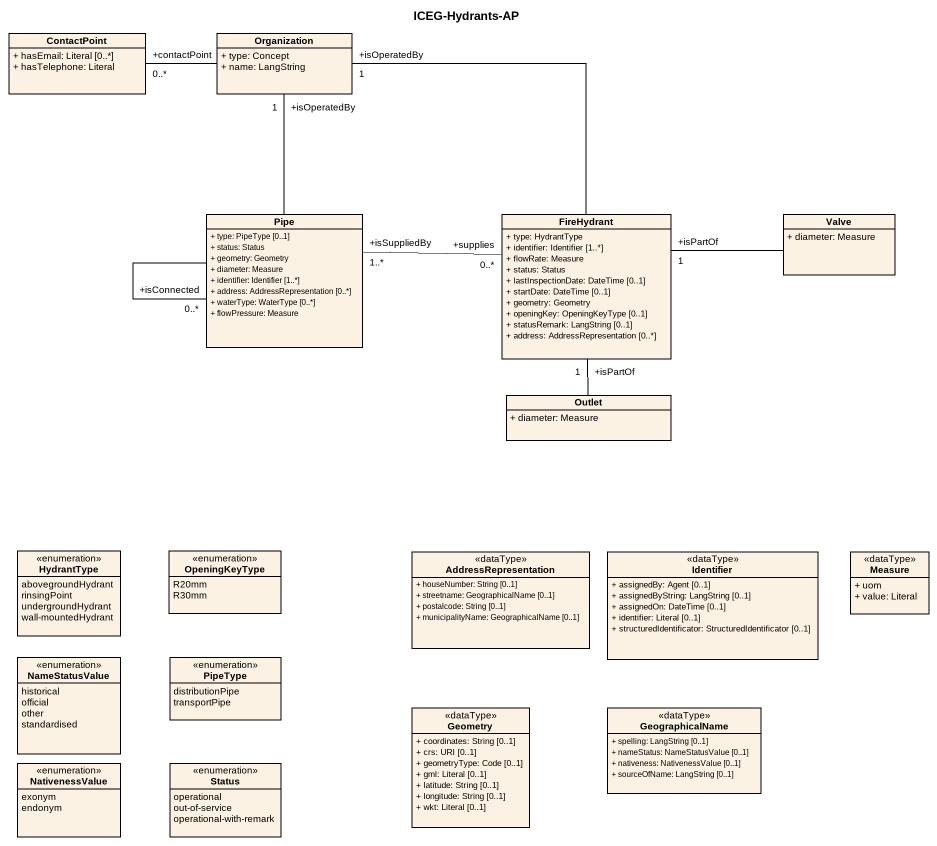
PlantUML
@startuml
title ICEG-Hydrants-AP
hide circle
hide empty members
skinparam classAttributeIconSize 0
class ContactPoint {
  + hasEmail: Literal [0..*]
  + hasTelephone: Literal
}
class Organization {
  + type: Concept
  + name: LangString
}
class Pipe {
  + type: PipeType [0..1]
  + status: Status
  + geometry: Geometry
  + diameter: Measure
  + identifier: Identifier [1..*]
  + address: AddressRepresentation [0..*]
  + waterType: WaterType [0..*]
  + flowPressure: Measure
}
class FireHydrant {
  + type: HydrantType
  + identifier: Identifier [1..*]
  + flowRate: Measure
  + status: Status
  + lastInspectionDate: DateTime [0..1]
  + startDate: DateTime [0..1]
  + geometry: Geometry
  + openingKey: OpeningKeyType [0..1]
  + statusRemark: LangString [0..1]
  + address: AddressRepresentation [0..*]
}
class Valve {
  + diameter: Measure
}
class Outlet {
  + diameter: Measure
}
enum HydrantType {
  abovegroundHydrant
  rinsingPoint
  undergroundHydrant
  wall-mountedHydrant
}
enum OpeningKeyType {
  R20mm
  R30mm
}
class AddressRepresentation <<dataType>> {
  + houseNumber: String [0..1]
  + streetname: GeographicalName [0..1]
  + postalcode: String [0..1]
  + municipalityName: GeographicalName [0..1]
}
class Identifier <<dataType>> {
  + assignedBy: Agent [0..1]
  + assignedByString: LangString [0..1]
  + assignedOn: DateTime [0..1]
  + identifier: Literal [0..1]
  + structuredIdentificator: StructuredIdentificator [0..1]
}
class Measure <<dataType>> {
  + uom
  + value: Literal
}
enum NameStatusValue {
  historical
  official
  other
  standardised
}
enum PipeType {
  distributionPipe
  transportPipe
}
class Geometry <<dataType>> {
  + coordinates: String [0..1]
  + crs: URI [0..1]
  + geometryType: Code [0..1]
  + gml: Literal [0..1]
  + latitude: String [0..1]
  + longitude: String [0..1]
  + wkt: Literal [0..1]
}
class GeographicalName <<dataType>> {
  + spelling: LangString [0..1]
  + nameStatus: NameStatusValue [0..1]
  + nativeness: NativenessValue [0..1]
  + sourceOfName: LangString [0..1]
}
enum NativenessValue {
  exonym
  endonym
}
enum Status {
  operational
  out-of-service
  operational-with-remark
}
Organization -left- "+contactPoint\n0..*" ContactPoint
Pipe -up- "+isOperatedBy\n1" Organization
Pipe -- "+isConnected\n0..*" Pipe
Pipe "+isSuppliedBy\n1..*" -right- "+supplies\n0..*" FireHydrant
FireHydrant -up- "+isOperatedBy\n1" Organization
Valve -left- "+isPartOf\n1" FireHydrant
Outlet -up- "+isPartOf\n1" FireHydrant
@enduml
